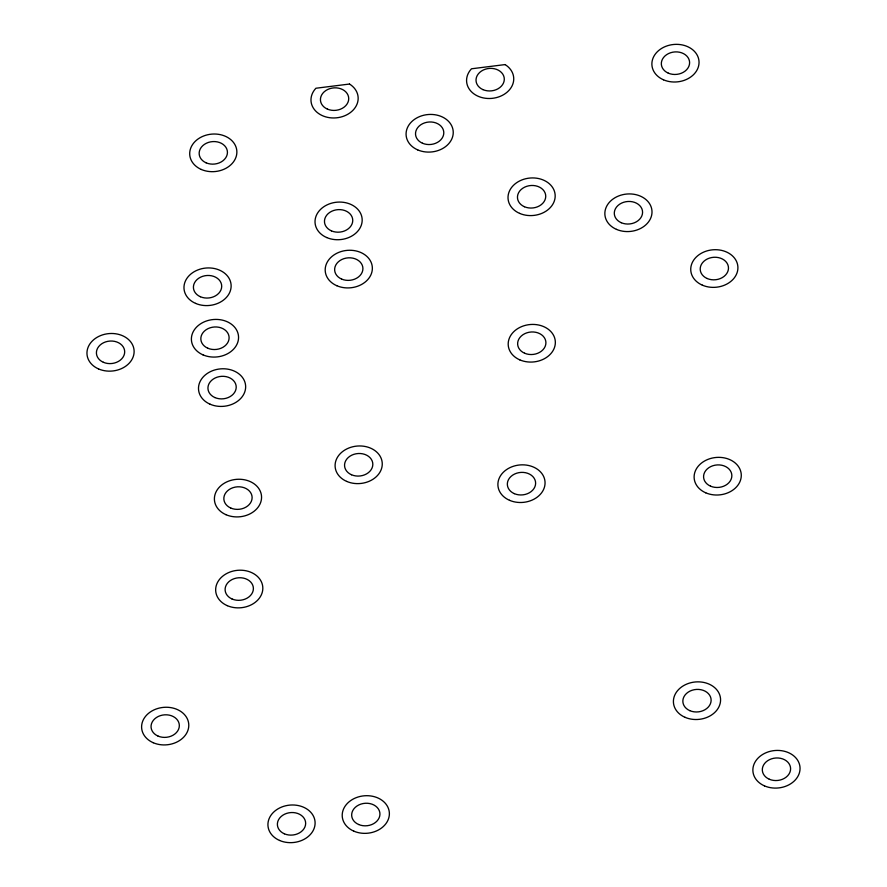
<?xml version="1.0" encoding="UTF-8"?>
<svg xmlns="http://www.w3.org/2000/svg" width="887" height="887" viewBox="0 0 887 887"><rect width="100%" height="100%" fill="white"/><g stroke="black" fill="none" stroke-linecap="round" stroke-linejoin="round"><path stroke-width="1.33" d="M349.5 84.043L315.905 88.245A23.627 18.793 -5.3 0 0 319.974 114.412A23.627 18.793 -5.3 0 0 352.971 110.287A23.627 18.793 -5.3 0 0 349.5 84.043M505.08 64.585L471.496 68.787A23.627 18.793 -5.3 0 0 475.565 94.953A23.627 18.793 -5.3 0 0 508.561 90.818A23.627 18.793 -5.3 0 0 505.08 64.585M201.316 169.472A23.627 18.793 -5.3 0 0 236.873 152.22A23.627 18.793 -5.3 0 0 201.682 136.853A23.627 18.793 -5.3 0 0 201.316 169.472M206.106 162.82A14.17 11.276 -5.3 0 0 227.438 152.475A14.17 11.276 -5.3 0 0 206.327 143.262A14.17 11.276 -5.3 0 0 206.106 162.82M326.616 237.516A23.627 18.793 -5.3 0 0 362.184 220.275A23.627 18.793 -5.3 0 0 326.993 204.908A23.627 18.793 -5.3 0 0 326.616 237.516M331.416 230.864A14.17 11.276 -5.3 0 0 352.749 220.519A14.17 11.276 -5.3 0 0 331.638 211.306A14.17 11.276 -5.3 0 0 331.416 230.864M417.677 149.881A23.627 18.793 -5.3 0 0 453.246 132.629A23.627 18.793 -5.3 0 0 418.043 117.272A23.627 18.793 -5.3 0 0 417.677 149.881M422.467 143.228A14.17 11.276 -5.3 0 0 443.799 132.884A14.17 11.276 -5.3 0 0 422.689 123.67A14.17 11.276 -5.3 0 0 422.467 143.228M519.616 213.379A23.627 18.793 -5.3 0 0 555.184 196.127A23.627 18.793 -5.3 0 0 519.982 180.771A23.627 18.793 -5.3 0 0 519.616 213.379M524.405 206.726A14.17 11.276 -5.3 0 0 545.738 196.382A14.17 11.276 -5.3 0 0 524.627 187.168A14.17 11.276 -5.3 0 0 524.405 206.726M663.476 79.797A23.627 18.793 -5.3 0 0 699.045 62.545A23.627 18.793 -5.3 0 0 663.853 47.188A23.627 18.793 -5.3 0 0 663.476 79.797M668.277 73.144A14.17 11.276 -5.3 0 0 689.609 62.8A14.17 11.276 -5.3 0 0 668.499 53.586A14.17 11.276 -5.3 0 0 668.277 73.144M616.454 229.367A23.627 18.793 -5.3 0 0 652.012 212.126A23.627 18.793 -5.3 0 0 616.82 196.759A23.627 18.793 -5.3 0 0 616.454 229.367M621.244 222.715A14.17 11.276 -5.3 0 0 642.576 212.37A14.17 11.276 -5.3 0 0 621.465 203.156A14.17 11.276 -5.3 0 0 621.244 222.715M702.349 285.159A23.627 18.793 -5.3 0 0 737.917 267.907A23.627 18.793 -5.3 0 0 702.726 252.54A23.627 18.793 -5.3 0 0 702.349 285.159M707.15 278.507A14.17 11.276 -5.3 0 0 728.482 268.162A14.17 11.276 -5.3 0 0 707.371 258.949A14.17 11.276 -5.3 0 0 707.15 278.507M705.719 492.806A23.627 18.793 -5.3 0 0 741.288 475.554A23.627 18.793 -5.3 0 0 706.085 460.198A23.627 18.793 -5.3 0 0 705.719 492.806M710.52 486.154A14.17 11.276 -5.3 0 0 731.853 475.809A14.17 11.276 -5.3 0 0 710.742 466.595A14.17 11.276 -5.3 0 0 710.52 486.154M519.793 359.867A23.627 18.793 -5.3 0 0 555.351 342.615A23.627 18.793 -5.3 0 0 520.159 327.259A23.627 18.793 -5.3 0 0 519.793 359.867M524.583 353.214A14.17 11.276 -5.3 0 0 545.915 342.87A14.17 11.276 -5.3 0 0 524.805 333.656A14.17 11.276 -5.3 0 0 524.583 353.214M336.794 285.714A23.627 18.793 -5.3 0 0 372.363 268.473A23.627 18.793 -5.3 0 0 337.16 253.105A23.627 18.793 -5.3 0 0 336.794 285.714M341.584 279.061A14.17 11.276 -5.3 0 0 362.916 268.717A14.17 11.276 -5.3 0 0 341.805 259.503A14.17 11.276 -5.3 0 0 341.584 279.061M195.583 303.387A23.627 18.793 -5.3 0 0 231.141 286.135A23.627 18.793 -5.3 0 0 195.949 270.768A23.627 18.793 -5.3 0 0 195.583 303.387M200.373 296.735A14.17 11.276 -5.3 0 0 221.706 286.379A14.17 11.276 -5.3 0 0 200.595 277.165A14.17 11.276 -5.3 0 0 200.373 296.735M202.99 354.867A23.627 18.793 -5.3 0 0 238.559 337.614A23.627 18.793 -5.3 0 0 203.356 322.258A23.627 18.793 -5.3 0 0 202.99 354.867M207.78 348.214A14.17 11.276 -5.3 0 0 229.112 337.869A14.17 11.276 -5.3 0 0 208.001 328.656A14.17 11.276 -5.3 0 0 207.78 348.214M210.097 404.217A23.627 18.793 -5.3 0 0 245.655 386.965A23.627 18.793 -5.3 0 0 210.463 371.609A23.627 18.793 -5.3 0 0 210.097 404.217M214.887 397.564A14.17 11.276 -5.3 0 0 236.219 387.22A14.17 11.276 -5.3 0 0 215.109 378.006A14.17 11.276 -5.3 0 0 214.887 397.564M346.695 481.408A23.627 18.793 -5.3 0 0 382.264 464.167A23.627 18.793 -5.3 0 0 347.061 448.8A23.627 18.793 -5.3 0 0 346.695 481.408M351.496 474.756A14.17 11.276 -5.3 0 0 372.828 464.411A14.17 11.276 -5.3 0 0 351.718 455.197A14.17 11.276 -5.3 0 0 351.496 474.756M764.483 785.882A23.627 18.793 -5.3 0 0 800.052 768.63A23.627 18.793 -5.3 0 0 764.849 753.263A23.627 18.793 -5.3 0 0 764.483 785.882M769.273 779.229A14.17 11.276 -5.3 0 0 790.605 768.874A14.17 11.276 -5.3 0 0 769.495 759.66A14.17 11.276 -5.3 0 0 769.273 779.229M685.008 717.306A23.627 18.793 -5.3 0 0 720.577 700.054A23.627 18.793 -5.3 0 0 685.374 684.697A23.627 18.793 -5.3 0 0 685.008 717.306M689.798 710.653A14.17 11.276 -5.3 0 0 711.13 700.309A14.17 11.276 -5.3 0 0 690.019 691.095A14.17 11.276 -5.3 0 0 689.798 710.653M225.997 514.704A23.627 18.793 -5.3 0 0 261.565 497.452A23.627 18.793 -5.3 0 0 226.362 482.096A23.627 18.793 -5.3 0 0 225.997 514.704M230.786 508.051A14.17 11.276 -5.3 0 0 252.119 497.707A14.17 11.276 -5.3 0 0 231.008 488.493A14.17 11.276 -5.3 0 0 230.786 508.051M227.26 605.655A23.627 18.793 -5.3 0 0 262.829 588.414A23.627 18.793 -5.3 0 0 227.626 573.046A23.627 18.793 -5.3 0 0 227.26 605.655M232.061 599.002A14.17 11.276 -5.3 0 0 253.394 588.658A14.17 11.276 -5.3 0 0 232.272 579.444A14.17 11.276 -5.3 0 0 232.061 599.002M153.218 742.718A23.627 18.793 -5.3 0 0 188.787 725.466A23.627 18.793 -5.3 0 0 153.584 710.099A23.627 18.793 -5.3 0 0 153.218 742.718M158.008 736.066A14.17 11.276 -5.3 0 0 179.34 725.721A14.17 11.276 -5.3 0 0 158.23 716.496A14.17 11.276 -5.3 0 0 158.008 736.066M353.824 831.152A23.627 18.793 -5.3 0 0 389.382 813.9A23.627 18.793 -5.3 0 0 354.19 798.533A23.627 18.793 -5.3 0 0 353.824 831.152M358.614 824.5A14.17 11.276 -5.3 0 0 379.946 814.155A14.17 11.276 -5.3 0 0 358.836 804.941A14.17 11.276 -5.3 0 0 358.614 824.5M279.538 840.444A23.627 18.793 -5.3 0 0 315.107 823.191A23.627 18.793 -5.3 0 0 279.904 807.824A23.627 18.793 -5.3 0 0 279.538 840.444M284.328 833.791A14.17 11.276 -5.3 0 0 305.66 823.446A14.17 11.276 -5.3 0 0 284.55 814.233A14.17 11.276 -5.3 0 0 284.328 833.791M509.493 500.29A23.627 18.793 -5.3 0 0 545.062 483.038A23.627 18.793 -5.3 0 0 509.859 467.682A23.627 18.793 -5.3 0 0 509.493 500.29M514.294 493.638A14.17 11.276 -5.3 0 0 535.626 483.293A14.17 11.276 -5.3 0 0 514.504 474.079A14.17 11.276 -5.3 0 0 514.294 493.638M98.557 368.937A23.627 18.793 -5.3 0 0 134.125 351.684A23.627 18.793 -5.3 0 0 98.923 336.328A23.627 18.793 -5.3 0 0 98.557 368.937M103.358 362.284A14.17 11.276 -5.3 0 0 124.69 351.939A14.17 11.276 -5.3 0 0 103.579 342.726A14.17 11.276 -5.3 0 0 103.358 362.284M482.971 89.631A14.17 11.276 -5.3 0 0 504.304 79.287A14.17 11.276 -5.3 0 0 483.193 70.073A14.17 11.276 -5.3 0 0 482.971 89.631M327.392 109.101A14.17 11.276 -5.3 0 0 348.724 98.745A14.17 11.276 -5.3 0 0 327.613 89.532A14.17 11.276 -5.3 0 0 327.392 109.101"/></g></svg>
